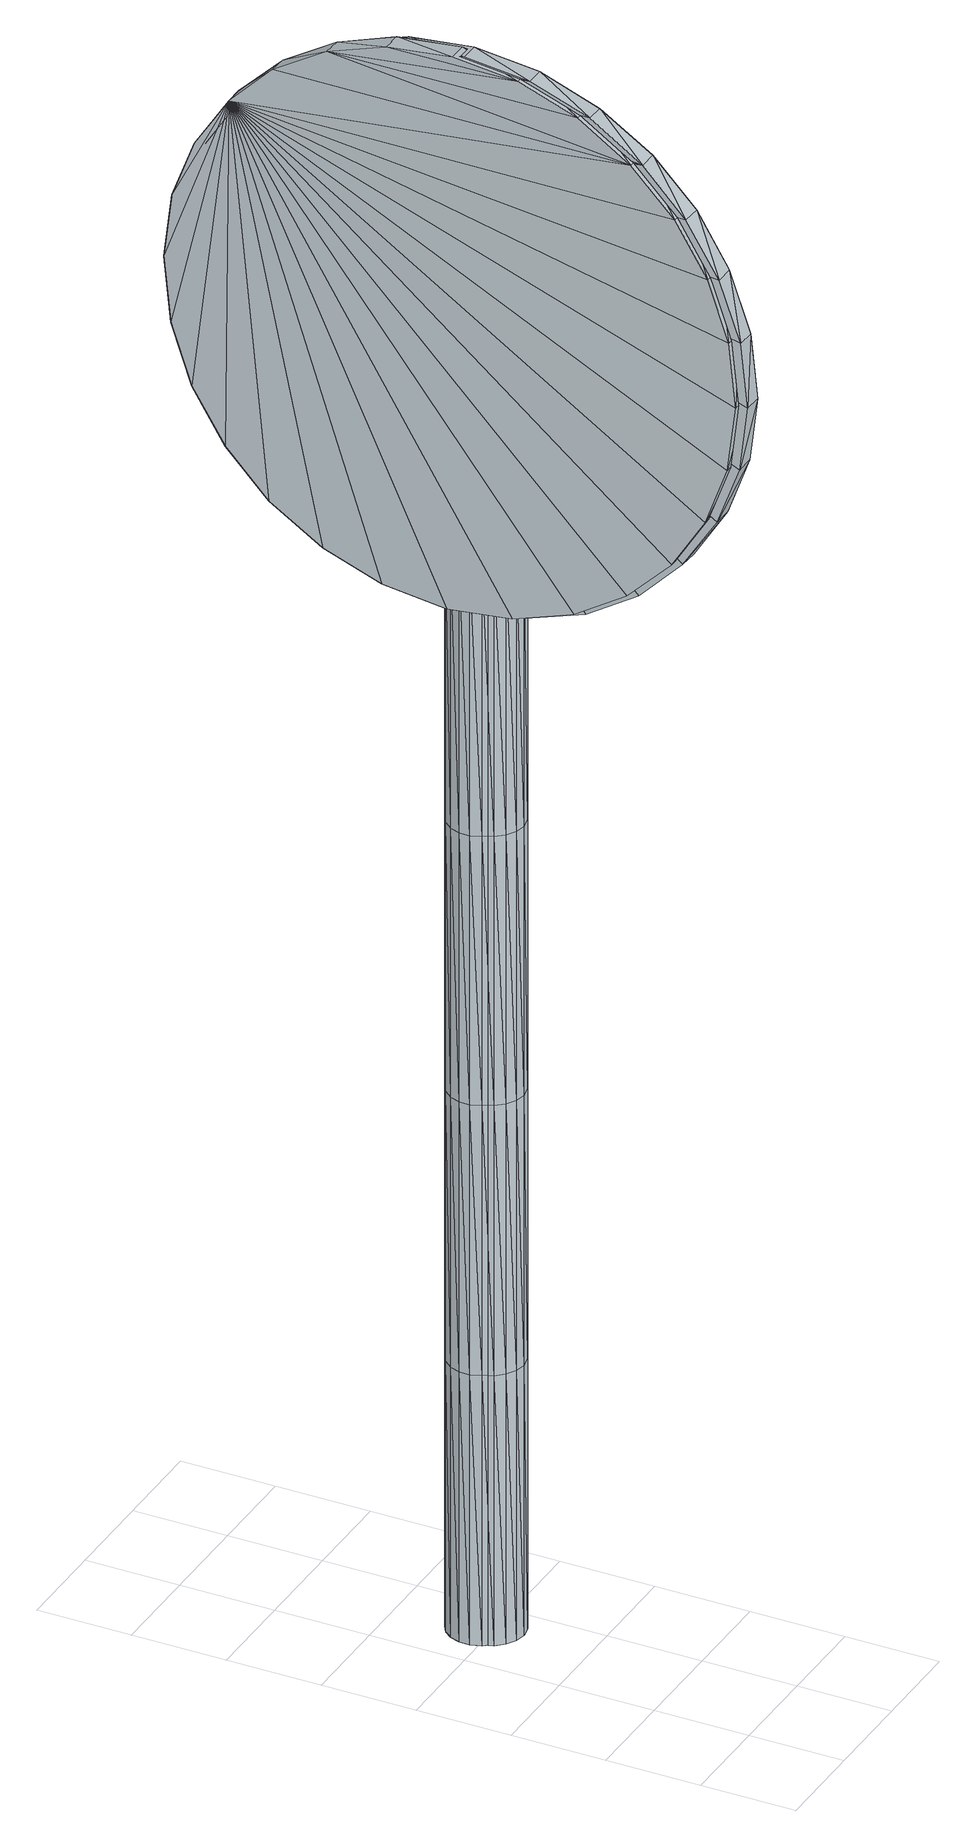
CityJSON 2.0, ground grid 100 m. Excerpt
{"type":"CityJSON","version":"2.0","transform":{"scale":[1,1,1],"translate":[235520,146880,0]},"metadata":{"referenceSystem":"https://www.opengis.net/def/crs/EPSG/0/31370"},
"CityObjects":{
"object1":{"type":"GenericCityObject","attributes":{"cluster":74,"mean_distance_to_centroid":0.099,"new_centroid_x":235471.76,"new_centroid_y":147272.5,"mean_distance_to_camera":6.24,"H1":0,"H2":0,"Z_final":109.94,"cluster2":-1,"proj_x":235473.55,"proj_y":147266.91,"id_line":52600,"bearing_l":252.2,"distance":5.87,"orientation":"right","G_obj":252.2},"geometry":[{"type":"MultiSurface","lod":"2","boundaries":[[[0,1,2]],[[2,1,3]],[[3,1,4]],[[4,1,5]],[[5,1,6]],[[1,7,6]],[[1,8,7]],[[1,9,8]],[[1,10,9]],[[1,11,10]],[[1,12,11]],[[1,13,12]],[[1,14,13]],[[15,14,1]],[[16,15,1]],[[17,16,1]],[[18,17,1]],[[0,18,1]],[[19,20,0]],[[19,0,2]],[[21,19,2]],[[21,2,3]],[[21,3,22]],[[22,3,4]],[[22,4,23]],[[23,4,5]],[[23,5,24]],[[24,5,6]],[[24,6,25]],[[25,6,7]],[[25,7,26]],[[26,7,8]],[[26,8,27]],[[8,9,27]],[[27,9,28]],[[9,10,28]],[[10,29,28]],[[10,11,29]],[[11,30,29]],[[11,12,30]],[[30,12,31]],[[31,12,13]],[[31,13,32]],[[32,13,14]],[[32,14,33]],[[33,14,15]],[[33,15,34]],[[34,15,16]],[[34,16,35]],[[35,16,17]],[[36,35,17]],[[18,36,17]],[[20,36,18]],[[20,18,0]],[[37,38,20]],[[37,20,19]],[[39,37,19]],[[21,39,19]],[[39,21,40]],[[40,21,22]],[[40,22,41]],[[41,22,23]],[[41,23,42]],[[42,23,24]],[[42,24,43]],[[43,24,25]],[[43,25,44]],[[44,25,26]],[[26,45,44]],[[26,27,45]],[[27,46,45]],[[27,28,46]],[[28,47,46]],[[28,29,47]],[[47,29,48]],[[29,30,48]],[[48,30,49]],[[49,30,31]],[[49,31,50]],[[50,31,32]],[[50,32,51]],[[51,32,33]],[[51,33,52]],[[52,33,34]],[[52,34,53]],[[53,34,35]],[[54,53,35]],[[54,35,36]],[[38,54,36]],[[38,36,20]],[[55,56,38]],[[55,38,37]],[[57,55,37]],[[57,37,39]],[[57,39,58]],[[58,39,40]],[[58,40,59]],[[59,40,41]],[[59,41,60]],[[60,41,42]],[[60,42,61]],[[61,42,43]],[[61,43,62]],[[62,43,44]],[[44,63,62]],[[44,45,63]],[[45,64,63]],[[45,46,64]],[[46,65,64]],[[46,47,65]],[[47,66,65]],[[47,48,66]],[[66,48,67]],[[67,48,49]],[[67,49,68]],[[68,49,50]],[[68,50,69]],[[69,50,51]],[[69,51,70]],[[70,51,52]],[[70,52,71]],[[71,52,53]],[[72,71,53]],[[72,53,54]],[[56,72,54]],[[56,54,38]],[[73,74,56]],[[73,56,55]],[[75,73,55]],[[75,55,57]],[[75,57,76]],[[76,57,58]],[[76,58,77]],[[77,58,59]],[[77,59,78]],[[78,59,60]],[[78,60,79]],[[79,60,61]],[[79,61,80]],[[80,61,62]],[[62,81,80]],[[62,63,81]],[[63,82,81]],[[63,64,82]],[[64,83,82]],[[64,65,83]],[[65,84,83]],[[65,66,84]],[[84,66,85]],[[85,66,67]],[[85,67,86]],[[86,67,68]],[[86,68,87]],[[87,68,69]],[[87,69,88]],[[88,69,70]],[[88,70,89]],[[89,70,71]],[[90,89,71]],[[90,71,72]],[[74,90,72]],[[74,72,56]],[[91,92,74]],[[91,74,73]],[[93,91,73]],[[93,73,75]],[[93,75,94]],[[94,75,76]],[[94,76,95]],[[95,76,77]],[[95,77,96]],[[96,77,78]],[[96,78,97]],[[97,78,79]],[[97,79,98]],[[98,79,80]],[[80,99,98]],[[80,81,99]],[[81,100,99]],[[81,82,100]],[[82,101,100]],[[82,83,101]],[[83,102,101]],[[83,84,102]],[[102,84,103]],[[103,84,85]],[[103,85,104]],[[104,85,86]],[[104,86,105]],[[105,86,87]],[[105,87,106]],[[106,87,88]],[[106,88,107]],[[107,88,89]],[[108,107,89]],[[108,89,90]],[[92,108,90]],[[92,90,74]],[[92,91,109]],[[91,93,109]],[[93,94,109]],[[94,95,109]],[[95,96,109]],[[109,96,97]],[[109,97,98]],[[109,98,99]],[[109,99,100]],[[109,100,101]],[[109,101,102]],[[109,102,103]],[[109,103,104]],[[105,109,104]],[[106,109,105]],[[107,109,106]],[[108,109,107]],[[92,109,108]],[[110,111,112]],[[113,112,114]],[[115,112,113]],[[116,112,115]],[[117,112,116]],[[118,112,117]],[[119,112,118]],[[120,112,119]],[[121,112,120]],[[122,112,121]],[[122,123,112]],[[123,110,112]],[[111,124,112]],[[124,125,112]],[[125,126,112]],[[126,127,112]],[[127,128,112]],[[128,129,112]],[[129,130,112]],[[130,131,112]],[[112,131,132]],[[131,133,132]],[[131,134,133]],[[133,134,135]],[[133,135,136]],[[135,137,136]],[[133,136,138]],[[136,139,138]],[[136,137,139]],[[137,140,139]],[[137,135,140]],[[135,141,140]],[[135,134,141]],[[134,142,141]],[[134,131,142]],[[131,143,142]],[[131,130,143]],[[143,130,144]],[[144,130,129]],[[144,129,145]],[[145,129,128]],[[145,128,146]],[[146,127,147]],[[147,127,126]],[[147,126,148]],[[148,126,125]],[[148,125,149]],[[149,125,124]],[[150,149,124]],[[150,124,111]],[[151,150,111]],[[151,111,110]],[[152,151,110]],[[152,110,123]],[[146,128,127]],[[153,123,122]],[[154,153,122]],[[154,122,121]],[[155,154,121]],[[155,121,120]],[[156,155,120]],[[156,120,119]],[[157,156,119]],[[157,119,118]],[[157,118,158]],[[158,118,117]],[[158,117,159]],[[153,152,123]],[[159,117,116]],[[159,116,160]],[[160,116,115]],[[160,115,161]],[[161,115,113]],[[161,113,162]],[[162,113,114]],[[162,114,163]],[[163,114,112]],[[163,112,164]],[[164,112,132]],[[132,165,164]],[[132,133,165]],[[133,138,165]],[[138,139,140]],[[161,162,163]],[[160,161,163]],[[159,160,163]],[[158,159,163]],[[157,158,163]],[[156,157,163]],[[155,156,163]],[[154,155,163]],[[153,154,163]],[[153,163,152]],[[152,163,151]],[[151,163,150]],[[150,163,149]],[[149,163,148]],[[148,163,147]],[[147,163,146]],[[146,163,145]],[[145,163,144]],[[144,163,143]],[[143,163,142]],[[163,164,142]],[[142,164,165]],[[142,165,141]],[[165,140,141]],[[165,138,140]],[[166,167,168]],[[168,167,169]],[[170,168,169]],[[170,169,171]],[[170,171,172]],[[172,171,173]],[[172,173,174]],[[174,173,175]],[[174,175,176]],[[176,175,177]],[[176,177,178]],[[178,177,179]],[[178,179,180]],[[180,179,181]],[[180,181,182]],[[182,181,183]],[[182,183,184]],[[184,183,185]],[[184,185,186]],[[186,185,187]],[[186,187,188]],[[188,187,189]],[[188,189,190]],[[190,189,191]],[[192,190,191]],[[192,191,193]],[[194,192,193]],[[194,193,195]],[[196,194,195]],[[196,195,197]],[[198,196,197]],[[198,197,199]],[[200,198,199]],[[200,199,201]],[[202,200,201]],[[202,201,203]],[[204,202,203]],[[204,203,205]],[[206,204,205]],[[206,205,207]],[[208,206,207]],[[208,207,209]],[[210,208,209]],[[210,209,211]],[[212,210,211]],[[212,211,213]],[[214,212,213]],[[214,213,215]],[[216,214,215]],[[216,215,217]],[[216,217,218]],[[218,217,219]],[[218,219,220]],[[220,219,221]],[[220,221,222]],[[222,221,223]],[[222,223,224]],[[224,223,225]],[[224,225,226]],[[226,225,227]],[[226,227,228]],[[228,227,229]],[[228,229,230]],[[230,229,231]],[[230,231,232]],[[232,231,233]],[[232,233,234]],[[234,233,235]],[[234,235,236]],[[236,235,237]],[[236,237,238]],[[238,237,239]],[[240,238,239]],[[240,239,241]],[[240,241,242]],[[242,241,243]],[[243,244,242]],[[243,245,244]],[[244,245,246]],[[246,245,247]],[[246,247,248]],[[248,247,249]],[[248,249,250]],[[250,249,251]],[[250,251,252]],[[252,251,253]],[[252,253,254]],[[254,253,255]],[[254,255,256]],[[256,255,257]],[[256,257,258]],[[258,257,259]],[[258,259,260]],[[260,259,261]],[[260,261,262]],[[262,261,263]],[[262,263,264]],[[264,263,265]],[[264,265,266]],[[266,265,267]],[[266,267,268]],[[268,267,269]],[[269,270,268]],[[269,271,270]],[[271,272,270]],[[271,273,272]],[[273,274,272]],[[273,275,274]],[[275,276,274]],[[275,277,276]],[[277,278,276]],[[277,279,278]],[[279,280,278]],[[279,281,280]],[[281,282,280]],[[281,283,282]],[[283,284,282]],[[283,285,284]],[[285,286,284]],[[285,287,286]],[[287,288,286]],[[287,289,288]],[[289,290,288]],[[289,291,290]],[[290,291,292]],[[292,291,293]],[[292,293,294]],[[294,293,295]],[[294,295,296]],[[296,295,297]],[[296,297,298]],[[298,297,299]],[[298,299,300]],[[300,299,301]],[[300,301,302]],[[302,301,303]],[[302,303,304]],[[304,303,305]],[[304,305,306]],[[306,305,307]],[[306,307,308]],[[308,307,309]],[[308,309,310]],[[310,309,311]],[[310,311,312]],[[312,311,313]],[[312,313,314]],[[314,313,315]],[[315,166,314]],[[315,167,166]],[[169,167,315]],[[169,315,171]],[[171,315,313]],[[173,171,313]],[[173,313,311]],[[175,173,311]],[[175,311,309]],[[177,175,309]],[[177,309,307]],[[179,177,307]],[[179,307,305]],[[181,179,305]],[[181,305,303]],[[183,181,303]],[[183,303,301]],[[183,301,299]],[[185,183,299]],[[185,299,297]],[[187,185,297]],[[187,297,295]],[[187,295,293]],[[189,187,293]],[[189,293,291]],[[189,291,289]],[[189,289,287]],[[191,189,287]],[[191,287,285]],[[193,191,285]],[[195,193,285]],[[195,285,283]],[[197,195,283]],[[199,197,283]],[[201,199,283]],[[201,283,281]],[[203,201,281]],[[205,203,281]],[[205,281,279]],[[205,279,207]],[[207,279,209]],[[209,279,277]],[[209,277,211]],[[211,277,275]],[[211,275,213]],[[213,275,273]],[[213,273,215]],[[215,273,271]],[[215,271,217]],[[217,271,219]],[[219,271,269]],[[219,269,221]],[[221,269,223]],[[223,269,267]],[[223,267,225]],[[225,267,265]],[[225,265,227]],[[227,265,263]],[[227,263,229]],[[229,263,261]],[[229,261,231]],[[231,261,259]],[[231,259,257]],[[231,257,233]],[[233,257,255]],[[233,255,235]],[[235,255,253]],[[235,253,237]],[[253,251,237]],[[237,251,249]],[[237,249,239]],[[249,247,239]],[[239,247,245]],[[239,245,241]],[[241,245,243]],[[240,242,244]],[[168,314,166]],[[170,314,168]],[[170,312,314]],[[172,312,170]],[[172,310,312]],[[174,310,172]],[[174,308,310]],[[176,308,174]],[[176,306,308]],[[178,306,176]],[[178,304,306]],[[180,304,178]],[[180,302,304]],[[182,302,180]],[[182,300,302]],[[182,298,300]],[[184,298,182]],[[184,296,298]],[[186,296,184]],[[186,294,296]],[[186,292,294]],[[188,292,186]],[[188,290,292]],[[188,288,290]],[[188,286,288]],[[190,286,188]],[[190,284,286]],[[192,284,190]],[[194,284,192]],[[194,282,284]],[[196,282,194]],[[198,282,196]],[[200,282,198]],[[200,280,282]],[[202,280,200]],[[204,280,202]],[[204,278,280]],[[204,206,278]],[[206,208,278]],[[208,276,278]],[[208,210,276]],[[210,274,276]],[[210,212,274]],[[212,272,274]],[[212,214,272]],[[214,270,272]],[[214,216,270]],[[216,218,270]],[[218,268,270]],[[218,220,268]],[[220,222,268]],[[222,266,268]],[[222,224,266]],[[224,264,266]],[[224,226,264]],[[226,262,264]],[[226,228,262]],[[228,260,262]],[[228,230,260]],[[230,258,260]],[[230,256,258]],[[230,232,256]],[[232,254,256]],[[232,234,254]],[[234,252,254]],[[234,236,252]],[[252,236,250]],[[236,248,250]],[[236,238,248]],[[248,238,246]],[[238,244,246]],[[238,240,244]],[[316,317,318]],[[318,317,319]],[[320,318,319]],[[320,319,321]],[[320,321,322]],[[322,321,323]],[[322,323,324]],[[324,323,325]],[[324,325,326]],[[326,325,327]],[[326,327,328]],[[328,327,329]],[[328,329,330]],[[330,329,331]],[[330,331,332]],[[332,331,333]],[[332,333,334]],[[334,333,335]],[[334,335,336]],[[336,335,337]],[[336,337,338]],[[338,337,339]],[[338,339,340]],[[340,339,341]],[[342,340,341]],[[342,341,343]],[[344,342,343]],[[344,343,345]],[[346,344,345]],[[346,345,347]],[[348,346,347]],[[348,347,349]],[[350,348,349]],[[350,349,351]],[[352,350,351]],[[352,351,353]],[[354,352,353]],[[354,353,355]],[[356,354,355]],[[356,355,357]],[[358,356,357]],[[358,357,359]],[[360,358,359]],[[360,359,361]],[[362,360,361]],[[362,361,363]],[[364,362,363]],[[364,363,365]],[[366,364,365]],[[366,365,367]],[[366,367,368]],[[368,367,369]],[[368,369,370]],[[370,369,371]],[[370,371,372]],[[372,371,373]],[[372,373,374]],[[374,373,375]],[[374,375,376]],[[376,375,377]],[[376,377,378]],[[378,377,379]],[[378,379,380]],[[380,379,381]],[[380,381,382]],[[382,381,383]],[[382,383,384]],[[384,383,385]],[[384,385,386]],[[386,385,387]],[[386,387,388]],[[388,387,389]],[[390,388,389]],[[390,389,391]],[[390,391,392]],[[392,391,393]],[[393,394,392]],[[393,395,394]],[[394,395,396]],[[396,395,397]],[[396,397,398]],[[398,397,399]],[[398,399,400]],[[400,399,401]],[[400,401,402]],[[402,401,403]],[[402,403,404]],[[404,403,405]],[[404,405,406]],[[406,405,407]],[[406,407,408]],[[408,407,409]],[[408,409,410]],[[410,409,411]],[[410,411,412]],[[412,411,413]],[[412,413,414]],[[414,413,415]],[[414,415,416]],[[416,415,417]],[[416,417,418]],[[418,417,419]],[[419,420,418]],[[419,421,420]],[[421,422,420]],[[421,423,422]],[[423,424,422]],[[423,425,424]],[[425,426,424]],[[425,427,426]],[[427,428,426]],[[427,429,428]],[[429,430,428]],[[429,431,430]],[[431,432,430]],[[431,433,432]],[[433,434,432]],[[433,435,434]],[[435,436,434]],[[435,437,436]],[[437,438,436]],[[437,439,438]],[[439,440,438]],[[439,441,440]],[[440,441,442]],[[442,441,443]],[[442,443,444]],[[444,443,445]],[[444,445,446]],[[446,445,447]],[[446,447,448]],[[448,447,449]],[[448,449,450]],[[450,449,451]],[[450,451,452]],[[452,451,453]],[[452,453,454]],[[454,453,455]],[[454,455,456]],[[456,455,457]],[[456,457,458]],[[458,457,459]],[[458,459,460]],[[460,459,461]],[[460,461,462]],[[462,461,463]],[[462,463,464]],[[464,463,465]],[[465,316,464]],[[465,317,316]],[[319,317,465]],[[319,465,321]],[[321,465,463]],[[323,321,463]],[[323,463,461]],[[325,323,461]],[[325,461,459]],[[327,325,459]],[[327,459,457]],[[329,327,457]],[[329,457,455]],[[331,329,455]],[[331,455,453]],[[333,331,453]],[[333,453,451]],[[333,451,449]],[[335,333,449]],[[335,449,447]],[[337,335,447]],[[337,447,445]],[[337,445,443]],[[339,337,443]],[[339,443,441]],[[339,441,439]],[[339,439,437]],[[341,339,437]],[[341,437,435]],[[343,341,435]],[[345,343,435]],[[345,435,433]],[[347,345,433]],[[349,347,433]],[[351,349,433]],[[351,433,431]],[[353,351,431]],[[355,353,431]],[[355,431,429]],[[355,429,357]],[[357,429,359]],[[359,429,427]],[[359,427,361]],[[361,427,425]],[[361,425,363]],[[363,425,423]],[[363,423,365]],[[365,423,421]],[[365,421,367]],[[367,421,369]],[[369,421,419]],[[369,419,371]],[[371,419,373]],[[373,419,417]],[[373,417,375]],[[375,417,415]],[[375,415,377]],[[377,415,413]],[[377,413,379]],[[379,413,411]],[[379,411,381]],[[381,411,409]],[[381,409,407]],[[381,407,383]],[[383,407,405]],[[383,405,385]],[[385,405,403]],[[385,403,387]],[[403,401,387]],[[387,401,399]],[[387,399,389]],[[399,397,389]],[[389,397,395]],[[389,395,391]],[[391,395,393]],[[390,392,394]],[[318,464,316]],[[320,464,318]],[[320,462,464]],[[322,462,320]],[[322,460,462]],[[324,460,322]],[[324,458,460]],[[326,458,324]],[[326,456,458]],[[328,456,326]],[[328,454,456]],[[330,454,328]],[[330,452,454]],[[332,452,330]],[[332,450,452]],[[332,448,450]],[[334,448,332]],[[334,446,448]],[[336,446,334]],[[336,444,446]],[[336,442,444]],[[338,442,336]],[[338,440,442]],[[338,438,440]],[[338,436,438]],[[340,436,338]],[[340,434,436]],[[342,434,340]],[[344,434,342]],[[344,432,434]],[[346,432,344]],[[348,432,346]],[[350,432,348]],[[350,430,432]],[[352,430,350]],[[354,430,352]],[[354,428,430]],[[354,356,428]],[[356,358,428]],[[358,426,428]],[[358,360,426]],[[360,424,426]],[[360,362,424]],[[362,422,424]],[[362,364,422]],[[364,420,422]],[[364,366,420]],[[366,368,420]],[[368,418,420]],[[368,370,418]],[[370,372,418]],[[372,416,418]],[[372,374,416]],[[374,414,416]],[[374,376,414]],[[376,412,414]],[[376,378,412]],[[378,410,412]],[[378,380,410]],[[380,408,410]],[[380,406,408]],[[380,382,406]],[[382,404,406]],[[382,384,404]],[[384,402,404]],[[384,386,402]],[[402,386,400]],[[386,398,400]],[[386,388,398]],[[398,388,396]],[[388,394,396]],[[388,390,394]]]}]},
"object2":{"type":"GenericCityObject","attributes":{"cluster":75,"mean_distance_to_centroid":0.0482,"new_centroid_x":235477,"new_centroid_y":147262.78,"mean_distance_to_camera":5.93,"H1":0,"H2":0,"Z_final":111.97,"cluster2":-1,"proj_x":235475.47,"proj_y":147267.53,"id_line":52600,"bearing_l":252.2,"distance":4.99,"orientation":"left","G_obj":72.2},"geometry":[{"type":"MultiSurface","lod":"2","boundaries":[[[466,467,468]],[[468,467,469]],[[469,467,470]],[[470,467,471]],[[471,467,472]],[[467,473,472]],[[467,474,473]],[[467,475,474]],[[467,476,475]],[[467,477,476]],[[467,478,477]],[[467,479,478]],[[467,480,479]],[[481,480,467]],[[482,481,467]],[[483,482,467]],[[484,483,467]],[[466,484,467]],[[485,486,466]],[[485,466,468]],[[487,485,468]],[[487,468,469]],[[487,469,488]],[[488,469,470]],[[488,470,489]],[[489,470,471]],[[489,471,490]],[[490,471,472]],[[490,472,491]],[[491,472,473]],[[491,473,492]],[[492,473,474]],[[492,474,493]],[[474,475,493]],[[493,475,494]],[[475,476,494]],[[476,495,494]],[[476,477,495]],[[477,496,495]],[[477,478,496]],[[496,478,497]],[[497,478,479]],[[497,479,498]],[[498,479,480]],[[498,480,499]],[[499,480,481]],[[499,481,500]],[[500,481,482]],[[500,482,501]],[[501,482,483]],[[502,501,483]],[[484,502,483]],[[486,502,484]],[[486,484,466]],[[503,504,486]],[[503,486,485]],[[505,503,485]],[[487,505,485]],[[505,487,506]],[[506,487,488]],[[506,488,507]],[[507,488,489]],[[507,489,508]],[[508,489,490]],[[508,490,509]],[[509,490,491]],[[509,491,510]],[[510,491,492]],[[492,511,510]],[[492,493,511]],[[493,512,511]],[[493,494,512]],[[494,513,512]],[[494,495,513]],[[513,495,514]],[[495,496,514]],[[514,496,515]],[[515,496,497]],[[515,497,516]],[[516,497,498]],[[516,498,517]],[[517,498,499]],[[517,499,518]],[[518,499,500]],[[518,500,519]],[[519,500,501]],[[520,519,501]],[[520,501,502]],[[504,520,502]],[[504,502,486]],[[521,522,504]],[[521,504,503]],[[523,521,503]],[[523,503,505]],[[523,505,524]],[[524,505,506]],[[524,506,525]],[[525,506,507]],[[525,507,526]],[[526,507,508]],[[526,508,527]],[[527,508,509]],[[527,509,528]],[[528,509,510]],[[510,529,528]],[[510,511,529]],[[511,530,529]],[[511,512,530]],[[512,531,530]],[[512,513,531]],[[513,532,531]],[[513,514,532]],[[532,514,533]],[[533,514,515]],[[533,515,534]],[[534,515,516]],[[534,516,535]],[[535,516,517]],[[535,517,536]],[[536,517,518]],[[536,518,537]],[[537,518,519]],[[538,537,519]],[[538,519,520]],[[522,538,520]],[[522,520,504]],[[539,540,522]],[[539,522,521]],[[541,539,521]],[[541,521,523]],[[541,523,542]],[[542,523,524]],[[542,524,543]],[[543,524,525]],[[543,525,544]],[[544,525,526]],[[544,526,545]],[[545,526,527]],[[545,527,546]],[[546,527,528]],[[528,547,546]],[[528,529,547]],[[529,548,547]],[[529,530,548]],[[530,549,548]],[[530,531,549]],[[531,550,549]],[[531,532,550]],[[550,532,551]],[[551,532,533]],[[551,533,552]],[[552,533,534]],[[552,534,553]],[[553,534,535]],[[553,535,554]],[[554,535,536]],[[554,536,555]],[[555,536,537]],[[556,555,537]],[[556,537,538]],[[540,556,538]],[[540,538,522]],[[557,558,540]],[[557,540,539]],[[559,557,539]],[[559,539,541]],[[559,541,560]],[[560,541,542]],[[560,542,561]],[[561,542,543]],[[561,543,562]],[[562,543,544]],[[562,544,563]],[[563,544,545]],[[563,545,564]],[[564,545,546]],[[546,565,564]],[[546,547,565]],[[547,566,565]],[[547,548,566]],[[548,567,566]],[[548,549,567]],[[549,568,567]],[[549,550,568]],[[568,550,569]],[[569,550,551]],[[569,551,570]],[[570,551,552]],[[570,552,571]],[[571,552,553]],[[571,553,572]],[[572,553,554]],[[572,554,573]],[[573,554,555]],[[574,573,555]],[[574,555,556]],[[558,574,556]],[[558,556,540]],[[558,557,575]],[[557,559,575]],[[559,560,575]],[[560,561,575]],[[561,562,575]],[[575,562,563]],[[575,563,564]],[[575,564,565]],[[575,565,566]],[[575,566,567]],[[575,567,568]],[[575,568,569]],[[575,569,570]],[[571,575,570]],[[572,575,571]],[[573,575,572]],[[574,575,573]],[[558,575,574]],[[576,577,578]],[[579,578,580]],[[581,578,579]],[[582,578,581]],[[583,578,582]],[[584,578,583]],[[585,578,584]],[[586,578,585]],[[587,578,586]],[[588,578,587]],[[588,589,578]],[[589,576,578]],[[577,590,578]],[[590,591,578]],[[591,592,578]],[[592,593,578]],[[593,594,578]],[[594,595,578]],[[595,596,578]],[[596,597,578]],[[578,597,598]],[[597,599,598]],[[597,600,599]],[[599,600,601]],[[599,601,602]],[[601,603,602]],[[599,602,604]],[[602,605,604]],[[602,603,605]],[[603,606,605]],[[603,601,606]],[[601,607,606]],[[601,600,607]],[[600,608,607]],[[600,597,608]],[[597,609,608]],[[597,596,609]],[[609,596,610]],[[610,596,595]],[[610,595,611]],[[611,595,594]],[[611,594,612]],[[612,593,613]],[[613,593,592]],[[613,592,614]],[[614,592,591]],[[614,591,615]],[[615,591,590]],[[616,615,590]],[[616,590,577]],[[617,616,577]],[[617,577,576]],[[618,617,576]],[[618,576,589]],[[612,594,593]],[[619,589,588]],[[620,619,588]],[[620,588,587]],[[621,620,587]],[[621,587,586]],[[622,621,586]],[[622,586,585]],[[623,622,585]],[[623,585,584]],[[623,584,624]],[[624,584,583]],[[624,583,625]],[[619,618,589]],[[625,583,582]],[[625,582,626]],[[626,582,581]],[[626,581,627]],[[627,581,579]],[[627,579,628]],[[628,579,580]],[[628,580,629]],[[629,580,578]],[[629,578,630]],[[630,578,598]],[[598,631,630]],[[598,599,631]],[[599,604,631]],[[604,605,606]],[[627,628,629]],[[626,627,629]],[[625,626,629]],[[624,625,629]],[[623,624,629]],[[622,623,629]],[[621,622,629]],[[620,621,629]],[[619,620,629]],[[619,629,618]],[[618,629,617]],[[617,629,616]],[[616,629,615]],[[615,629,614]],[[614,629,613]],[[613,629,612]],[[612,629,611]],[[611,629,610]],[[610,629,609]],[[609,629,608]],[[629,630,608]],[[608,630,631]],[[608,631,607]],[[631,606,607]],[[631,604,606]],[[632,633,634]],[[634,633,635]],[[636,634,635]],[[636,635,637]],[[636,637,638]],[[638,637,639]],[[638,639,640]],[[640,639,641]],[[640,641,642]],[[642,641,643]],[[642,643,644]],[[644,643,645]],[[644,645,646]],[[646,645,647]],[[646,647,648]],[[648,647,649]],[[648,649,650]],[[650,649,651]],[[650,651,652]],[[652,651,653]],[[652,653,654]],[[654,653,655]],[[654,655,656]],[[656,655,657]],[[658,656,657]],[[658,657,659]],[[660,658,659]],[[660,659,661]],[[662,660,661]],[[662,661,663]],[[664,662,663]],[[664,663,665]],[[666,664,665]],[[666,665,667]],[[668,666,667]],[[668,667,669]],[[670,668,669]],[[670,669,671]],[[672,670,671]],[[672,671,673]],[[674,672,673]],[[674,673,675]],[[676,674,675]],[[676,675,677]],[[678,676,677]],[[678,677,679]],[[680,678,679]],[[680,679,681]],[[682,680,681]],[[682,681,683]],[[682,683,684]],[[684,683,685]],[[684,685,686]],[[686,685,687]],[[686,687,688]],[[688,687,689]],[[688,689,690]],[[690,689,691]],[[690,691,692]],[[692,691,693]],[[692,693,694]],[[694,693,695]],[[694,695,696]],[[696,695,697]],[[696,697,698]],[[698,697,699]],[[698,699,700]],[[700,699,701]],[[700,701,702]],[[702,701,703]],[[702,703,704]],[[704,703,705]],[[706,704,705]],[[706,705,707]],[[706,707,708]],[[708,707,709]],[[709,710,708]],[[709,711,710]],[[710,711,712]],[[712,711,713]],[[712,713,714]],[[714,713,715]],[[714,715,716]],[[716,715,717]],[[716,717,718]],[[718,717,719]],[[718,719,720]],[[720,719,721]],[[720,721,722]],[[722,721,723]],[[722,723,724]],[[724,723,725]],[[724,725,726]],[[726,725,727]],[[726,727,728]],[[728,727,729]],[[728,729,730]],[[730,729,731]],[[730,731,732]],[[732,731,733]],[[732,733,734]],[[734,733,735]],[[734,735,736]],[[736,735,737]],[[737,738,736]],[[737,739,738]],[[739,740,738]],[[739,741,740]],[[741,742,740]],[[741,743,742]],[[743,744,742]],[[743,745,744]],[[745,746,744]],[[745,747,746]],[[747,748,746]],[[747,749,748]],[[749,750,748]],[[749,751,750]],[[751,752,750]],[[751,753,752]],[[753,754,752]],[[753,755,754]],[[755,756,754]],[[755,757,756]],[[757,758,756]],[[757,759,758]],[[758,759,282]],[[282,759,283]],[[282,283,760]],[[760,283,761]],[[760,761,762]],[[762,761,763]],[[762,763,764]],[[764,763,765]],[[764,765,766]],[[766,765,767]],[[766,767,768]],[[768,767,769]],[[768,769,770]],[[770,769,771]],[[770,771,772]],[[772,771,773]],[[772,773,774]],[[774,773,775]],[[774,775,776]],[[776,775,777]],[[776,777,778]],[[778,777,779]],[[779,632,778]],[[779,633,632]],[[635,633,779]],[[635,779,637]],[[637,779,777]],[[639,637,777]],[[639,777,775]],[[641,639,775]],[[641,775,773]],[[643,641,773]],[[643,773,771]],[[645,643,771]],[[645,771,769]],[[647,645,769]],[[647,769,767]],[[649,647,767]],[[649,767,765]],[[649,765,763]],[[651,649,763]],[[651,763,761]],[[653,651,761]],[[653,761,283]],[[655,653,283]],[[655,283,759]],[[655,759,757]],[[655,757,755]],[[657,655,755]],[[657,755,753]],[[659,657,753]],[[661,659,753]],[[661,753,751]],[[663,661,751]],[[665,663,751]],[[667,665,751]],[[667,751,749]],[[669,667,749]],[[671,669,749]],[[671,749,747]],[[671,747,673]],[[673,747,675]],[[675,747,745]],[[675,745,677]],[[677,745,743]],[[677,743,679]],[[679,743,741]],[[679,741,681]],[[681,741,739]],[[681,739,683]],[[683,739,685]],[[685,739,737]],[[685,737,687]],[[687,737,689]],[[689,737,735]],[[689,735,691]],[[691,735,733]],[[691,733,693]],[[693,733,731]],[[693,731,729]],[[693,729,695]],[[695,729,727]],[[695,727,697]],[[697,727,725]],[[697,725,723]],[[697,723,699]],[[699,723,721]],[[699,721,701]],[[701,721,719]],[[701,719,703]],[[719,717,703]],[[703,717,715]],[[703,715,705]],[[715,713,705]],[[705,713,711]],[[705,711,707]],[[707,711,709]],[[706,708,710]],[[634,778,632]],[[636,778,634]],[[636,776,778]],[[638,776,636]],[[638,774,776]],[[640,774,638]],[[640,772,774]],[[642,772,640]],[[642,770,772]],[[644,770,642]],[[644,768,770]],[[646,768,644]],[[646,766,768]],[[648,766,646]],[[648,764,766]],[[648,762,764]],[[650,762,648]],[[650,760,762]],[[652,760,650]],[[652,282,760]],[[654,282,652]],[[654,758,282]],[[654,756,758]],[[654,754,756]],[[656,754,654]],[[656,752,754]],[[658,752,656]],[[660,752,658]],[[660,750,752]],[[662,750,660]],[[664,750,662]],[[666,750,664]],[[666,748,750]],[[668,748,666]],[[670,748,668]],[[670,746,748]],[[670,672,746]],[[672,674,746]],[[674,744,746]],[[674,676,744]],[[676,742,744]],[[676,678,742]],[[678,740,742]],[[678,680,740]],[[680,738,740]],[[680,682,738]],[[682,684,738]],[[684,736,738]],[[684,686,736]],[[686,688,736]],[[688,734,736]],[[688,690,734]],[[690,732,734]],[[690,692,732]],[[692,730,732]],[[692,728,730]],[[692,694,728]],[[694,726,728]],[[694,696,726]],[[696,724,726]],[[696,722,724]],[[696,698,722]],[[698,720,722]],[[698,700,720]],[[700,718,720]],[[700,702,718]],[[718,702,716]],[[702,714,716]],[[702,704,714]],[[714,704,712]],[[704,710,712]],[[704,706,710]],[[780,781,782]],[[782,781,783]],[[784,782,783]],[[784,783,785]],[[784,785,786]],[[786,785,787]],[[786,787,788]],[[788,787,789]],[[788,789,790]],[[790,789,791]],[[790,791,792]],[[792,791,793]],[[792,793,794]],[[794,793,795]],[[794,795,796]],[[796,795,797]],[[796,797,798]],[[798,797,799]],[[798,799,800]],[[800,799,801]],[[800,801,802]],[[802,801,803]],[[802,803,804]],[[804,803,805]],[[806,804,805]],[[806,805,807]],[[808,806,807]],[[808,807,809]],[[810,808,809]],[[810,809,811]],[[812,810,811]],[[812,811,813]],[[814,812,813]],[[814,813,815]],[[816,814,815]],[[816,815,817]],[[818,816,817]],[[818,817,819]],[[820,818,819]],[[820,819,821]],[[822,820,821]],[[822,821,823]],[[824,822,823]],[[824,823,825]],[[826,824,825]],[[826,825,827]],[[828,826,827]],[[828,827,829]],[[830,828,829]],[[830,829,831]],[[830,831,832]],[[832,831,833]],[[832,833,834]],[[834,833,835]],[[834,835,836]],[[836,835,837]],[[836,837,838]],[[838,837,839]],[[838,839,840]],[[840,839,841]],[[840,841,842]],[[842,841,843]],[[842,843,844]],[[844,843,845]],[[844,845,846]],[[846,845,847]],[[846,847,848]],[[848,847,849]],[[848,849,850]],[[850,849,851]],[[850,851,852]],[[852,851,853]],[[854,852,853]],[[854,853,855]],[[854,855,856]],[[856,855,857]],[[857,858,856]],[[857,859,858]],[[858,859,860]],[[860,859,861]],[[860,861,862]],[[862,861,863]],[[862,863,864]],[[864,863,865]],[[864,865,866]],[[866,865,867]],[[866,867,868]],[[868,867,869]],[[868,869,870]],[[870,869,871]],[[870,871,872]],[[872,871,873]],[[872,873,874]],[[874,873,875]],[[874,875,876]],[[876,875,877]],[[876,877,878]],[[878,877,879]],[[878,879,880]],[[880,879,881]],[[880,881,882]],[[882,881,883]],[[882,883,884]],[[884,883,885]],[[885,886,884]],[[885,887,886]],[[887,888,886]],[[887,889,888]],[[889,890,888]],[[889,891,890]],[[891,892,890]],[[891,893,892]],[[893,894,892]],[[893,895,894]],[[895,896,894]],[[895,897,896]],[[897,898,896]],[[897,899,898]],[[899,900,898]],[[899,901,900]],[[901,902,900]],[[901,903,902]],[[903,904,902]],[[903,905,904]],[[905,906,904]],[[905,907,906]],[[906,907,432]],[[432,907,433]],[[432,433,908]],[[908,433,909]],[[908,909,910]],[[910,909,911]],[[910,911,912]],[[912,911,913]],[[912,913,914]],[[914,913,915]],[[914,915,916]],[[916,915,917]],[[916,917,918]],[[918,917,919]],[[918,919,920]],[[920,919,921]],[[920,921,922]],[[922,921,923]],[[922,923,924]],[[924,923,925]],[[924,925,926]],[[926,925,927]],[[927,780,926]],[[927,781,780]],[[783,781,927]],[[783,927,785]],[[785,927,925]],[[787,785,925]],[[787,925,923]],[[789,787,923]],[[789,923,921]],[[791,789,921]],[[791,921,919]],[[793,791,919]],[[793,919,917]],[[795,793,917]],[[795,917,915]],[[797,795,915]],[[797,915,913]],[[797,913,911]],[[799,797,911]],[[799,911,909]],[[801,799,909]],[[801,909,433]],[[803,801,433]],[[803,433,907]],[[803,907,905]],[[803,905,903]],[[805,803,903]],[[805,903,901]],[[807,805,901]],[[809,807,901]],[[809,901,899]],[[811,809,899]],[[813,811,899]],[[815,813,899]],[[815,899,897]],[[817,815,897]],[[819,817,897]],[[819,897,895]],[[819,895,821]],[[821,895,823]],[[823,895,893]],[[823,893,825]],[[825,893,891]],[[825,891,827]],[[827,891,889]],[[827,889,829]],[[829,889,887]],[[829,887,831]],[[831,887,833]],[[833,887,885]],[[833,885,835]],[[835,885,837]],[[837,885,883]],[[837,883,839]],[[839,883,881]],[[839,881,841]],[[841,881,879]],[[841,879,877]],[[841,877,843]],[[843,877,875]],[[843,875,845]],[[845,875,873]],[[845,873,871]],[[845,871,847]],[[847,871,869]],[[847,869,849]],[[849,869,867]],[[849,867,851]],[[867,865,851]],[[851,865,863]],[[851,863,853]],[[863,861,853]],[[853,861,859]],[[853,859,855]],[[855,859,857]],[[854,856,858]],[[782,926,780]],[[784,926,782]],[[784,924,926]],[[786,924,784]],[[786,922,924]],[[788,922,786]],[[788,920,922]],[[790,920,788]],[[790,918,920]],[[792,918,790]],[[792,916,918]],[[794,916,792]],[[794,914,916]],[[796,914,794]],[[796,912,914]],[[796,910,912]],[[798,910,796]],[[798,908,910]],[[800,908,798]],[[800,432,908]],[[802,432,800]],[[802,906,432]],[[802,904,906]],[[802,902,904]],[[804,902,802]],[[804,900,902]],[[806,900,804]],[[808,900,806]],[[808,898,900]],[[810,898,808]],[[812,898,810]],[[814,898,812]],[[814,896,898]],[[816,896,814]],[[818,896,816]],[[818,894,896]],[[818,820,894]],[[820,822,894]],[[822,892,894]],[[822,824,892]],[[824,890,892]],[[824,826,890]],[[826,888,890]],[[826,828,888]],[[828,886,888]],[[828,830,886]],[[830,832,886]],[[832,884,886]],[[832,834,884]],[[834,836,884]],[[836,882,884]],[[836,838,882]],[[838,880,882]],[[838,840,880]],[[840,878,880]],[[840,876,878]],[[840,842,876]],[[842,874,876]],[[842,844,874]],[[844,872,874]],[[844,870,872]],[[844,846,870]],[[846,868,870]],[[846,848,868]],[[848,866,868]],[[848,850,866]],[[866,850,864]],[[850,862,864]],[[850,852,862]],[[862,852,860]],[[852,858,860]],[[852,854,858]]]}]}
},
"vertices":[
[61,347,2],[61,313,2],[72,345,2],[83,339,2],[90,330,2],[94,319,2],[94,308,2],[90,297,2],[83,288,2],[72,282,2],[61,280,2],[49,282,2],[39,288,2],[32,297,2],[28,308,2],[28,319,2],[32,330,2],[39,339,2],[49,345,2],[72,345,300],[61,347,300],[83,339,300],[90,330,300],[94,319,300],[94,308,300],[90,297,300],[83,288,300],[72,282,300],[61,280,300],[49,282,300],[39,288,300],[32,297,300],[28,308,300],[28,319,300],[32,330,300],[39,339,300],[49,345,300],[72,345,598],[61,347,598],[83,339,598],[90,330,598],[94,319,598],[94,308,598],[90,297,598],[83,288,598],[72,282,598],[61,280,598],[49,282,598],[39,288,598],[32,297,598],[28,308,598],[28,319,598],[32,330,598],[39,339,598],[49,345,598],[72,345,895],[61,347,895],[83,339,895],[90,330,895],[94,319,895],[94,308,895],[90,297,895],[83,288,895],[72,282,895],[61,280,895],[49,282,895],[39,288,895],[32,297,895],[28,308,895],[28,319,895],[32,330,895],[39,339,895],[49,345,895],[72,345,1193],[61,347,1193],[83,339,1193],[90,330,1193],[94,319,1193],[94,308,1193],[90,297,1193],[83,288,1193],[72,282,1193],[61,280,1193],[49,282,1193],[39,288,1193],[32,297,1193],[28,308,1193],[28,319,1193],[32,330,1193],[39,339,1193],[49,345,1193],[72,345,1491],[61,347,1491],[83,339,1491],[90,330,1491],[94,319,1491],[94,308,1491],[90,297,1491],[83,288,1491],[72,282,1491],[61,280,1491],[49,282,1491],[39,288,1491],[32,297,1491],[28,308,1491],[28,319,1491],[32,330,1491],[39,339,1491],[49,345,1491],[61,313,1491],[25,187,1185],[26,131,1221],[35,555,1645],[33,614,1525],[34,591,1589],[32,622,1456],[31,614,1387],[29,591,1324],[28,555,1268],[27,508,1221],[26,452,1185],[26,389,1162],[25,320,1154],[25,251,1162],[27,84,1268],[27,49,1324],[28,26,1387],[30,18,1456],[31,26,1525],[32,48,1589],[33,84,1645],[34,131,1692],[35,508,1692],[36,452,1727],[35,187,1727],[36,250,1750],[36,389,1750],[36,320,1758],[15,389,1750],[15,320,1758],[15,251,1750],[14,187,1728],[13,131,1692],[12,84,1645],[11,49,1589],[10,26,1526],[9,18,1457],[7,26,1387],[6,49,1324],[6,84,1268],[5,131,1221],[5,187,1185],[4,251,1163],[4,320,1155],[5,389,1163],[6,452,1185],[6,509,1221],[7,555,1268],[8,591,1324],[10,614,1387],[11,622,1457],[12,614,1526],[13,591,1589],[14,555,1645],[15,509,1692],[15,452,1728],[18,424,1304],[18,424,1265],[51,423,1304],[51,423,1265],[51,404,1304],[51,404,1265],[73,396,1304],[73,396,1265],[77,394,1304],[77,394,1265],[80,393,1304],[80,393,1265],[84,391,1304],[84,391,1265],[87,389,1304],[87,389,1265],[90,387,1304],[90,387,1265],[93,385,1304],[93,385,1265],[97,383,1304],[97,383,1265],[106,376,1304],[106,376,1265],[109,373,1304],[109,373,1265],[112,370,1304],[112,370,1265],[114,368,1304],[114,368,1265],[115,364,1304],[115,364,1265],[116,361,1304],[116,361,1265],[117,358,1304],[117,358,1265],[117,354,1304],[117,354,1265],[116,319,1304],[116,319,1265],[114,300,1304],[114,300,1265],[113,295,1304],[113,295,1265],[111,290,1304],[111,290,1265],[109,286,1304],[109,286,1265],[106,282,1304],[106,282,1265],[103,278,1304],[103,278,1265],[99,275,1304],[99,275,1265],[95,272,1304],[95,272,1265],[95,271,1304],[95,271,1265],[90,269,1304],[90,269,1265],[86,267,1304],[86,267,1265],[81,265,1304],[81,265,1265],[76,263,1304],[76,263,1265],[71,262,1304],[71,262,1265],[65,262,1304],[65,262,1265],[60,261,1304],[60,261,1265],[48,261,1304],[48,261,1265],[46,236,1304],[46,236,1265],[17,235,1304],[17,235,1265],[18,266,1304],[18,266,1265],[38,280,1304],[38,280,1265],[54,279,1304],[54,279,1265],[58,279,1304],[58,279,1265],[61,279,1304],[61,279,1265],[64,280,1304],[64,280,1265],[68,280,1304],[68,280,1265],[71,281,1304],[71,281,1265],[74,281,1304],[74,281,1265],[78,282,1304],[78,282,1265],[81,283,1304],[81,283,1265],[83,285,1304],[83,285,1265],[86,287,1304],[86,287,1265],[87,289,1304],[87,289,1265],[89,292,1304],[89,292,1265],[90,295,1304],[90,295,1265],[91,298,1304],[91,298,1265],[93,317,1304],[93,317,1265],[92,354,1304],[92,354,1265],[92,356,1304],[92,356,1265],[92,358,1304],[92,358,1265],[91,360,1304],[91,360,1265],[90,362,1304],[90,362,1265],[88,364,1304],[88,364,1265],[86,366,1304],[86,366,1265],[85,367,1304],[85,367,1265],[84,367,1304],[84,367,1265],[82,368,1304],[82,368,1265],[80,369,1304],[80,369,1265],[78,370,1304],[78,370,1265],[75,371,1304],[75,371,1265],[73,372,1304],[73,372,1265],[71,372,1304],[71,372,1265],[68,373,1304],[68,373,1265],[47,377,1304],[47,377,1265],[23,390,1304],[23,390,1265],[26,424,1473],[26,424,1434],[59,423,1473],[59,423,1434],[59,404,1473],[59,404,1434],[81,396,1473],[81,396,1434],[85,394,1473],[85,394,1434],[88,393,1473],[88,393,1434],[92,391,1473],[92,391,1434],[95,389,1473],[95,389,1434],[98,387,1473],[98,387,1434],[101,385,1473],[101,385,1434],[105,383,1473],[105,383,1434],[115,376,1473],[115,376,1434],[117,373,1473],[117,373,1434],[120,370,1473],[120,370,1434],[122,368,1473],[122,368,1434],[123,364,1473],[123,364,1434],[124,361,1473],[124,361,1434],[125,358,1473],[125,358,1434],[125,354,1473],[125,354,1434],[124,319,1473],[124,319,1434],[122,300,1473],[122,300,1434],[121,295,1473],[121,295,1434],[119,290,1473],[119,290,1434],[117,286,1473],[117,286,1434],[114,282,1473],[114,282,1434],[111,278,1473],[111,278,1434],[108,275,1473],[108,275,1434],[103,272,1473],[103,272,1434],[103,271,1473],[103,271,1434],[98,269,1473],[98,269,1434],[94,267,1473],[94,267,1434],[89,265,1473],[89,265,1434],[84,263,1473],[84,263,1434],[79,262,1473],[79,262,1434],[73,262,1473],[73,262,1434],[68,261,1473],[68,261,1434],[56,261,1473],[56,261,1434],[54,236,1473],[54,236,1434],[25,235,1473],[25,235,1434],[26,266,1473],[26,266,1434],[46,280,1473],[46,280,1434],[62,279,1473],[62,279,1434],[66,279,1473],[66,279,1434],[69,279,1473],[69,279,1434],[72,280,1473],[72,280,1434],[76,280,1473],[76,280,1434],[79,281,1473],[79,281,1434],[82,281,1473],[82,281,1434],[86,282,1473],[86,282,1434],[89,283,1473],[89,283,1434],[91,285,1473],[91,285,1434],[94,287,1473],[94,287,1434],[96,289,1473],[96,289,1434],[97,292,1473],[97,292,1434],[98,295,1473],[98,295,1434],[99,298,1473],[99,298,1434],[101,317,1473],[101,317,1434],[100,354,1473],[100,354,1434],[100,356,1473],[100,356,1434],[100,358,1473],[100,358,1434],[99,360,1473],[99,360,1434],[98,362,1473],[98,362,1434],[96,364,1473],[96,364,1434],[95,366,1473],[95,366,1434],[93,367,1473],[93,367,1434],[92,367,1473],[92,367,1434],[90,368,1473],[90,368,1434],[88,369,1473],[88,369,1434],[86,370,1473],[86,370,1434],[83,371,1473],[83,371,1434],[81,372,1473],[81,372,1434],[79,372,1473],[79,372,1434],[76,373,1473],[76,373,1434],[56,377,1473],[56,377,1434],[31,390,1473],[31,390,1434],
[66,337,2],[66,304,2],[78,335,2],[88,329,2],[95,320,2],[99,309,2],[99,298,2],[95,287,2],[88,278,2],[78,272,2],[66,270,2],[55,272,2],[45,278,2],[37,287,2],[33,298,2],[33,309,2],[37,320,2],[45,329,2],[55,335,2],[78,335,300],[66,337,300],[88,329,300],[95,320,300],[99,309,300],[99,298,300],[95,287,300],[88,278,300],[78,272,300],[66,270,300],[55,272,300],[45,278,300],[37,287,300],[33,298,300],[33,309,300],[37,320,300],[45,329,300],[55,335,300],[78,335,598],[66,337,598],[88,329,598],[95,320,598],[99,309,598],[99,298,598],[95,287,598],[88,278,598],[78,272,598],[66,270,598],[55,272,598],[45,278,598],[37,287,598],[33,298,598],[33,309,598],[37,320,598],[45,329,598],[55,335,598],[78,335,895],[66,337,895],[88,329,895],[95,320,895],[99,309,895],[99,298,895],[95,287,895],[88,278,895],[78,272,895],[66,270,895],[55,272,895],[45,278,895],[37,287,895],[33,298,895],[33,309,895],[37,320,895],[45,329,895],[55,335,895],[78,335,1193],[66,337,1193],[88,329,1193],[95,320,1193],[99,309,1193],[99,298,1193],[95,287,1193],[88,278,1193],[78,272,1193],[66,270,1193],[55,272,1193],[45,278,1193],[37,287,1193],[33,298,1193],[33,309,1193],[37,320,1193],[45,329,1193],[55,335,1193],[78,335,1491],[66,337,1491],[88,329,1491],[95,320,1491],[99,309,1491],[99,298,1491],[95,287,1491],[88,278,1491],[78,272,1491],[66,270,1491],[55,272,1491],[45,278,1491],[37,287,1491],[33,298,1491],[33,309,1491],[37,320,1491],[45,329,1491],[55,335,1491],[66,304,1491],[31,177,1185],[31,121,1221],[40,545,1645],[38,604,1525],[39,581,1589],[37,612,1456],[36,604,1387],[35,581,1324],[33,545,1268],[33,499,1221],[32,443,1185],[31,379,1162],[31,310,1154],[31,241,1162],[32,74,1268],[33,39,1324],[34,16,1387],[35,8,1456],[36,16,1525],[37,39,1589],[38,74,1645],[39,121,1692],[41,499,1692],[41,443,1727],[40,177,1727],[41,241,1750],[41,379,1750],[41,310,1758],[20,379,1750],[20,310,1758],[20,241,1750],[19,177,1728],[18,121,1692],[17,75,1645],[16,39,1589],[15,16,1526],[14,8,1457],[13,16,1387],[12,39,1324],[11,75,1268],[10,121,1221],[10,177,1185],[10,241,1163],[10,310,1155],[10,379,1163],[11,443,1185],[12,499,1221],[13,546,1268],[14,581,1324],[15,604,1387],[16,612,1457],[17,604,1526],[18,581,1589],[19,546,1645],[20,499,1692],[20,443,1728],[23,414,1304],[23,414,1265],[57,413,1304],[57,413,1265],[56,394,1304],[56,394,1265],[78,386,1304],[78,386,1265],[82,385,1304],[82,385,1265],[85,383,1304],[85,383,1265],[89,381,1304],[89,381,1265],[92,380,1304],[92,380,1265],[95,378,1304],[95,378,1265],[99,375,1304],[99,375,1265],[102,373,1304],[102,373,1265],[112,366,1304],[112,366,1265],[114,363,1304],[114,363,1265],[117,361,1304],[117,361,1265],[119,358,1304],[119,358,1265],[120,355,1304],[120,355,1265],[121,351,1304],[121,351,1265],[122,348,1304],[122,348,1265],[122,344,1304],[122,344,1265],[122,309,1304],[122,309,1265],[119,290,1304],[119,290,1265],[118,285,1304],[118,285,1265],[117,281,1304],[117,281,1265],[114,276,1304],[114,276,1265],[112,272,1304],[112,272,1265],[108,268,1304],[108,268,1265],[105,265,1304],[105,265,1265],[101,262,1304],[101,262,1265],[100,262,1304],[100,262,1265],[96,259,1304],[96,259,1265],[91,257,1304],[91,257,1265],[86,255,1304],[86,255,1265],[81,254,1304],[81,254,1265],[76,253,1304],[76,253,1265],[71,252,1304],[71,252,1265],[65,252,1304],[65,252,1265],[53,252,1304],[53,252,1265],[51,227,1304],[51,227,1265],[22,225,1304],[22,225,1265],[23,256,1304],[23,256,1265],[43,271,1304],[43,271,1265],[60,270,1304],[60,270,1265],[63,270,1304],[63,270,1265],[66,270,1304],[66,270,1265],[70,270,1304],[70,270,1265],[73,270,1304],[73,270,1265],[76,271,1304],[76,271,1265],[80,272,1304],[80,272,1265],[83,272,1304],[83,272,1265],[83,273,1304],[83,273,1265],[86,274,1304],[86,274,1265],[89,275,1304],[89,275,1265],[91,277,1304],[91,277,1265],[93,280,1304],[93,280,1265],[94,282,1304],[94,282,1265],[95,285,1304],[95,285,1265],[96,288,1304],[96,288,1265],[98,307,1304],[98,307,1265],[98,344,1304],[98,344,1265],[97,347,1304],[97,347,1265],[97,349,1304],[97,349,1265],[96,351,1304],[96,351,1265],[95,353,1304],[95,353,1265],[93,354,1304],[93,354,1265],[90,357,1304],[90,357,1265],[87,358,1304],[87,358,1265],[85,359,1304],[85,359,1265],[83,360,1304],[83,360,1265],[81,361,1304],[81,361,1265],[78,362,1304],[78,362,1265],[76,363,1304],[76,363,1265],[73,363,1304],[73,363,1265],[53,367,1304],[53,367,1265],[29,380,1304],[29,380,1265],[31,414,1473],[31,414,1434],[65,413,1473],[65,413,1434],[64,394,1473],[64,394,1434],[86,386,1473],[86,386,1434],[90,385,1473],[90,385,1434],[93,383,1473],[93,383,1434],[97,381,1473],[97,381,1434],[100,380,1473],[100,380,1434],[103,378,1473],[103,378,1434],[107,375,1473],[107,375,1434],[110,373,1473],[110,373,1434],[120,366,1473],[120,366,1434],[122,363,1473],[122,363,1434],[125,361,1473],[125,361,1434],[127,358,1473],[127,358,1434],[128,355,1473],[128,355,1434],[129,351,1473],[129,351,1434],[130,348,1473],[130,348,1434],[130,344,1473],[130,344,1434],[130,309,1473],[130,309,1434],[127,290,1473],[127,290,1434],[126,285,1473],[126,285,1434],[125,281,1473],[125,281,1434],[122,276,1473],[122,276,1434],[120,272,1473],[120,272,1434],[116,268,1473],[116,268,1434],[113,265,1473],[113,265,1434],[109,262,1473],[109,262,1434],[108,262,1473],[108,262,1434],[104,259,1473],[104,259,1434],[99,257,1473],[99,257,1434],[94,255,1473],[94,255,1434],[89,254,1473],[89,254,1434],[84,253,1473],[84,253,1434],[79,252,1473],[79,252,1434],[73,252,1473],[73,252,1434],[61,252,1473],[61,252,1434],[59,227,1473],[59,227,1434],[30,225,1473],[30,225,1434],[31,256,1473],[31,256,1434],[51,271,1473],[51,271,1434],[68,270,1473],[68,270,1434],[71,270,1473],[71,270,1434],[74,270,1473],[74,270,1434],[78,270,1473],[78,270,1434],[81,270,1473],[81,270,1434],[84,271,1473],[84,271,1434],[88,272,1473],[88,272,1434],[91,272,1473],[91,272,1434],[91,273,1473],[91,273,1434],[94,274,1473],[94,274,1434],[97,275,1473],[97,275,1434],[99,277,1473],[99,277,1434],[101,280,1473],[101,280,1434],[102,282,1473],[102,282,1434],[103,285,1473],[103,285,1434],[104,288,1473],[104,288,1434],[106,307,1473],[106,307,1434],[106,344,1473],[106,344,1434],[105,347,1473],[105,347,1434],[105,349,1473],[105,349,1434],[104,351,1473],[104,351,1434],[103,353,1473],[103,353,1434],[101,354,1473],[101,354,1434],[98,357,1473],[98,357,1434],[95,358,1473],[95,358,1434],[93,359,1473],[93,359,1434],[91,360,1473],[91,360,1434],[89,361,1473],[89,361,1434],[86,362,1473],[86,362,1434],[84,363,1473],[84,363,1434],[81,363,1473],[81,363,1434],[61,367,1473],[61,367,1434],[37,380,1473],[37,380,1434]
]}
